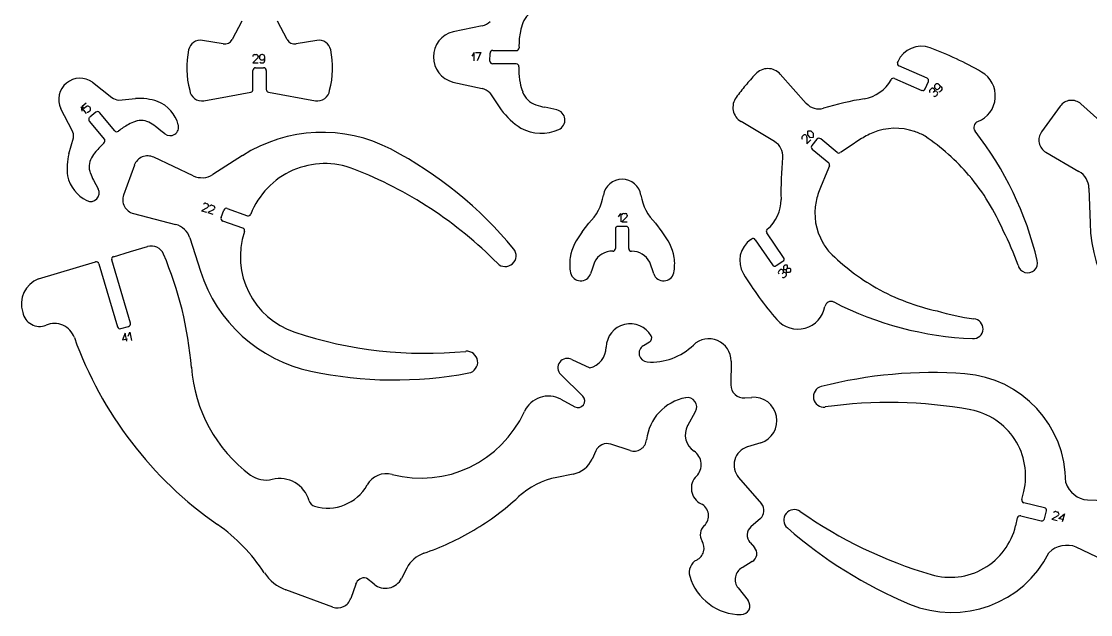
# Model space of a CAD drawing. Extents: x 10726 to 11229, y 401 to 798.
# Drawn here: x 10727.9 to 10968.2, y 400.8 to 534.3 of the extents above; entities that cross this region are included whole.
import ezdxf

# ---------------------------------------------------------------- set-up
doc = ezdxf.new("R2010")
doc.units = 0
doc.header["$MEASUREMENT"] = 0
doc.layers.add('CYAN', color=4, linetype='CONTINUOUS')

msp = doc.modelspace()

# ---------------------------------------------------------------- linework, layer by layer
at = {"layer": 'CYAN'}
for p, q in [((10777.46, 534.3), (10775.26, 530.17)), ((10787.67, 530.17), (10785.46, 534.3)), ((10831.5, 533.3), (10824.93, 531.91)), ((10773.27, 529.2), (10768.59, 529.98)), ((10794.33, 529.98), (10789.65, 529.2)), ((10780.32, 526.81), (10780.73, 526.81)), ((10781.13, 526.41), (10781.13, 526.27)), ((10781.4, 526.27), (10781.4, 526.14)), ((10782.06, 526.81), (10781.93, 526.81)), ((10782.6, 525.47), (10782.6, 526.27)), ((10829.67, 527.26), (10829.14, 526.46)), ((10829.67, 525.38), (10829.67, 527.26)), ((10829.94, 527.26), (10831.15, 527.26)), ((10831.15, 527.26), (10830.34, 525.38)), ((10833.22, 525.33), (10833.23, 527.13)), ((10833.83, 527.73), (10839.15, 527.71)), ((10780.99, 525.97), (10779.92, 524.93)), ((10779.92, 524.93), (10781.13, 524.93)), ((10780.56, 523.84), (10782.36, 523.84)), ((10781.88, 524.93), (10782.06, 524.93)), ((10781.93, 525.6), (10782.06, 525.6)), ((10839.14, 524.71), (10833.82, 524.73)), ((10924.83, 525.03), (10924.89, 525.21)), ((10931.46, 521.52), (10925.13, 524.24)), ((10779.96, 518.97), (10779.96, 523.24)), ((10782.96, 523.24), (10782.96, 518.97)), ((10898.46, 522.39), (10904.31, 515.83)), ((10743.93, 520.57), (10748.28, 517.16)), ((10824.88, 520.62), (10831.44, 519.18)), ((10924.11, 521.42), (10930.26, 518.76)), ((10931.04, 519.07), (10931.76, 520.73)), ((10932.12, 518.85), (10932.42, 519.14)), ((10932.99, 519.14), (10933.08, 519.04)), ((10933.35, 520.08), (10933.26, 519.99)), ((10933.26, 519.23), (10933.35, 519.14)), ((10934.7, 519.51), (10934.13, 520.08)), ((10934.13, 519.14), (10934.22, 519.23)), ((10749.81, 516.57), (10753.56, 516.94)), ((10768.93, 516.43), (10774.2, 517.4)), ((10774.2, 517.4), (10779.48, 518.38)), ((10783.45, 518.38), (10794, 516.43)), ((10833.18, 518.19), (10835.71, 514.41)), ((10932.9, 518.28), (10933.08, 518.47)), ((10933.74, 517.81), (10933.47, 517.53)), ((10933.65, 518.47), (10933.74, 518.38)), ((10934.55, 518.62), (10934.7, 518.76)), ((10739.34, 509.73), (10736.79, 514.63)), ((10742.55, 513.57), (10741.38, 515.02)), ((10741.38, 515.02), (10741.47, 514.05)), ((10741.56, 515.19), (10742.49, 515.96)), ((10742.01, 514.67), (10741.56, 515.19)), ((10742.52, 515.1), (10742.01, 514.67)), ((10743.36, 514.92), (10743.27, 515.03)), ((10848.25, 514.37), (10845.57, 514.95)), ((10961.35, 515.2), (10957.18, 509.43)), ((10972.42, 509.98), (10966.03, 515.71)), ((10743.09, 514), (10743.3, 514.17)), ((10743.18, 511.84), (10746.57, 507.74)), ((10744.65, 513.84), (10743.27, 512.69)), ((10748.91, 509.66), (10745.49, 513.75)), ((10759.26, 509.68), (10758.36, 510.38)), ((10760.13, 508.98), (10759.26, 509.68)), ((10897.2, 507.22), (10889.64, 511.73)), ((10904.64, 509.59), (10904.55, 509.5)), ((10904.55, 509.5), (10904.55, 508.74)), ((10905.39, 509.59), (10904.64, 509.59)), ((10905.96, 509.02), (10905.39, 509.59)), ((10738.59, 504.51), (10739.64, 508.11)), ((10903.41, 508.36), (10903.68, 508.65)), ((10904.25, 508.65), (10904.34, 508.55)), ((10904.46, 508.23), (10904.43, 506.75)), ((10904.43, 506.75), (10905.3, 507.6)), ((10904.55, 508.74), (10905.09, 508.17)), ((10905.09, 508.17), (10905.96, 508.26)), ((10906.71, 507.77), (10905.57, 506.38)), ((10905.96, 508.26), (10905.96, 509.02)), ((10911.24, 504.79), (10907.55, 507.85)), ((10916.37, 507.67), (10914.18, 506.21)), ((10905.63, 505.54), (10909.35, 502.48)), ((10914.18, 506.21), (10911.96, 504.75)), ((10958.14, 504.83), (10965.58, 500.52)), ((10766.54, 499.56), (10757.66, 503.7)), ((10777.58, 504.07), (10770.95, 499.82)), ((10753.31, 501.92), (10750.88, 495.22)), ((10908.89, 500.32), (10907.49, 496.92)), ((10909.5, 501.78), (10908.89, 500.32)), ((10744.14, 498.56), (10745.19, 496.57)), ((10967.83, 496.75), (10968.07, 488.87)), ((10769.33, 493.36), (10769.69, 493.24)), ((10769.96, 492.74), (10769.93, 492.61)), ((10770.71, 492.92), (10771.1, 492.8)), ((10753.1, 491.07), (10762.58, 488.58)), ((10769.69, 492.36), (10768.37, 491.69)), ((10768.37, 491.69), (10769.51, 491.33)), ((10771.1, 491.92), (10769.78, 491.25)), ((10769.78, 491.25), (10770.92, 490.89)), ((10771.37, 492.3), (10771.34, 492.17)), ((10772.81, 490.14), (10773.41, 491.83)), ((10774.19, 492.19), (10778.72, 490.56)), ((10862.07, 490.28), (10862.61, 491.09)), ((10862.61, 491.09), (10862.61, 489.21)), ((10863.93, 490.25), (10862.88, 489.21)), ((10863.27, 491.09), (10863.66, 491.09)), ((10864.08, 490.69), (10864.08, 490.55)), ((10777.7, 487.73), (10773.17, 489.37)), ((10853.97, 486.92), (10855.41, 488.91)), ((10863.81, 488.17), (10862.01, 488.17)), ((10862.88, 489.21), (10864.08, 489.21)), ((10870.41, 488.91), (10871.88, 486.92)), ((10765.79, 485.57), (10768.19, 478.06)), ((10861.41, 487.57), (10861.41, 483.18)), ((10864.41, 483.18), (10864.41, 487.57)), ((10899.21, 481.17), (10895.43, 486.72)), ((10752.43, 482.48), (10756.27, 483.62)), ((10891.86, 485.22), (10892.04, 485.33)), ((10892.85, 485.17), (10896.72, 479.49)), ((10752.43, 466.42), (10748.23, 480.61)), ((10748.62, 481.35), (10752.43, 482.48)), ((10731.79, 476.37), (10744.6, 480.16)), ((10745.35, 479.75), (10749.55, 465.56)), ((10856.25, 478.79), (10855.8, 477.49)), ((10856.7, 480.09), (10856.25, 478.79)), ((10870.02, 477.49), (10869.12, 480.09)), ((10897.56, 479.33), (10899.06, 480.34)), ((10898.13, 478.08), (10898.4, 478.37)), ((10898.97, 478.37), (10899.09, 478.27)), ((10899.45, 479.41), (10899.18, 479.13)), ((10899.18, 479.13), (10899.18, 478.56)), ((10899.18, 478.56), (10899.27, 478.46)), ((10899.27, 478.46), (10899.84, 478.46)), ((10900.02, 479.41), (10899.45, 479.41)), ((10899.84, 478.46), (10900.11, 478.75)), ((10899.84, 477.89), (10899.84, 478.46)), ((10900.11, 479.31), (10900.02, 479.41)), ((10900.11, 478.75), (10900.11, 479.31)), ((10900.11, 478.75), (10900.68, 478.75)), ((10900.68, 478.75), (10900.77, 478.65)), ((10900.77, 478.65), (10900.77, 478.08)), ((10898.88, 477.51), (10899.09, 477.7)), ((10899.75, 477.04), (10899.45, 476.76)), ((10899.63, 477.7), (10899.75, 477.61)), ((10899.93, 477.8), (10899.84, 477.89)), ((10900.5, 477.8), (10899.93, 477.8)), ((10900.77, 478.08), (10900.5, 477.8)), ((10750.3, 465.16), (10752.01, 465.67)), ((10751.26, 464.14), (10750.63, 462.64)), ((10751.65, 462.31), (10751.26, 464.14)), ((10751.95, 463.46), (10752.31, 464.36)), ((10752.31, 464.36), (10752.7, 462.52)), ((10750.63, 462.64), (10751.8, 462.88)), ((10869.1, 462.15), (10867.69, 461.31)), ((10851.64, 458.22), (10855.63, 456.34)), ((10887.4, 457.86), (10887.37, 452.49)), ((10854.07, 450.01), (10849.12, 454.85)), ((10890.49, 449.59), (10892.05, 449.71)), ((10849.18, 449.27), (10852.27, 447.59)), ((10877.65, 443.34), (10879.42, 446.54)), ((10857.01, 437.68), (10856.17, 435.84)), ((10864.72, 437.75), (10860.37, 439.17)), ((10894.06, 439.49), (10891.06, 438.55)), ((10851.94, 432.45), (10848.22, 431.7)), ((10889.11, 431.69), (10894.24, 425.73)), ((10952.77, 426.71), (10953.19, 428.51)), ((10957.84, 424.88), (10953.19, 425.99)), ((10967.5, 426.63), (10974.34, 426.43)), ((10952.5, 423.07), (10957.12, 421.96)), ((10957.84, 422.41), (10958.26, 424.16)), ((10960.81, 423.04), (10959.49, 422.31)), ((10960.36, 424.02), (10960.75, 423.91)), ((10961.05, 423.42), (10961.02, 423.29)), ((10961.05, 422.45), (10962.31, 423.5)), ((10962.31, 423.5), (10961.83, 421.69)), ((10894, 422.45), (10891.87, 420.6)), ((10951.36, 420.83), (10951.78, 422.62)), ((10959.49, 422.31), (10960.66, 422)), ((10962.22, 422.14), (10961.05, 422.45)), ((10891.66, 417.07), (10892.65, 415.96)), ((10971.13, 413.12), (10964.98, 416.02)), ((10814.53, 411.3), (10813.36, 408.99)), ((10892.17, 412.76), (10889.86, 411.4)), ((10807.18, 407.67), (10805.44, 409.07)), ((10797.88, 402.53), (10787.38, 406.4)), ((10803.04, 407.69), (10801.96, 404.49)), ((10888.99, 406.84), (10891.21, 404))]:
    msp.add_line(p, q, dxfattribs=at)
for centre, radius, start, end in [((10845.15, 532.31), 4.82, 108.4181, 159.7758), ((10830.74, 536.71), 3.49, 282.4745, 315.8022), ((10847.77, 530.82), 7.8, 156.1835, 171.3766), ((10826.31, 526.27), 5.81, 103.75, 179.86), ((10854.74, 528.92), 15, 168.1939, 174.1796), ((10768.15, 527.32), 2.7, 80.5059, 168.2987), ((10773.59, 531.07), 1.9, 260.4382, 331.8575), ((10789.34, 531.07), 1.9, 208.1425, 279.5618), ((10794.78, 527.32), 2.7, 11.7012, 99.4944), ((10854.74, 528.96), 15, 174.3346, 182.4109), ((10930.15, 522.93), 5.74, 69.6569, 156.6145), ((10784.55, 523.81), 19.47, 167.9704, 195.0127), ((10780.32, 526.4), 0.4, 89.7848, 179.7874), ((10780.73, 526.4), 0.4, 0.2126, 90.2177), ((10780.73, 526.27), 0.401, 310.4155, 359.6754), ((10781.93, 526.27), 0.535, 89.8381, 179.84), ((10782.07, 526.27), 0.535, 0.16, 90.1619), ((10778.38, 523.81), 19.47, 344.9873, 12.0296), ((10826.31, 526.25), 5.81, 179.7012, 255.796), ((10833.83, 527.13), 0.6, 89.7148, 180.0004), ((10839.16, 528.31), 0.599, 269.5488, 2.4141), ((10906.1, 458.01), 74.97, 59.8993, 69.6682), ((10780.56, 523.24), 0.6, 90, 180), ((10781.93, 526.14), 0.536, 180.1609, 270.1609), ((10781.84, 525.48), 0.553, 228.8961, 273.9785), ((10782.07, 526.14), 0.536, 269.8391, 359.8391), ((10782.06, 525.47), 0.537, 269.9991, 359.9991), ((10782.36, 523.24), 0.6, 360, 90), ((10833.82, 525.33), 0.599, 179.8552, 269.8552), ((10839.14, 524.11), 0.602, 357.3136, 89.6055), ((10854.72, 523.34), 15, 177.1742, 180.1735), ((10925.37, 524.79), 0.597, 155.8761, 245.7614), ((10741.1, 516.73), 4.77, 53.6789, 129.7696), ((10854.72, 523.34), 15, 180.1734, 191.2503), ((10948.5, 472.09), 75.01, 137.8606, 140.4537), ((10895.66, 519.9), 3.75, 41.7596, 137.8091), ((10923.87, 520.88), 0.588, 66.7551, 151.6198), ((10931.21, 520.97), 0.595, 335.63, 66.0075), ((10940.59, 517.5), 6.21, 291.4146, 59.972), ((10741.1, 516.71), 4.79, 129.6142, 205.7199), ((10830.66, 515.78), 3.49, 43.7354, 77.0722), ((10847.73, 521.53), 7.8, 188.2042, 203.3889), ((10948.47, 472.11), 74.98, 140.4554, 143.0478), ((10915.94, 525.2), 8.45, 279.4459, 331.3756), ((10930.49, 519.31), 0.593, 246.7456, 336.8582), ((10932.7, 518.85), 0.404, 45.1508, 134.8492), ((10932.79, 518.76), 0.402, 315.1498, 44.8502), ((10933.63, 519.61), 0.536, 134.8869, 225.1131), ((10933.74, 519.69), 0.554, 45.2259, 134.7741), ((10933.74, 519.53), 0.552, 224.9994, 315.0006), ((10933.84, 519.61), 0.536, 314.8869, 45.1131), ((10934.31, 519.14), 0.537, 315.2257, 44.7743), ((10750.02, 519.42), 2.86, 232.3079, 265.6474), ((10754.15, 502.1), 14.85, 72.8179, 92.2871), ((10768.42, 519.08), 2.7, 186.8067, 280.7931), ((10779.36, 518.97), 0.601, 280.7142, 0.0767), ((10783.56, 518.97), 0.599, 179.7496, 259.1145), ((10794.5, 519.08), 2.7, 259.2071, 353.1931), ((10845.1, 520.06), 4.82, 199.7809, 251.1504), ((10891.55, 514.94), 3.74, 143.1701, 239.2315), ((10929.68, 442.96), 74.93, 99.4927, 106.6804), ((10932.4, 518.57), 0.402, 135.1516, 224.8484), ((10933.18, 517.81), 0.404, 225.1508, 314.8492), ((10933.36, 518.19), 0.404, 45.1508, 134.8492), ((10933.45, 518.09), 0.402, 315.1516, 44.8484), ((10934.14, 518.96), 0.53, 275.1373, 320.2609), ((10742.85, 514.69), 0.533, 39.5169, 129.5169), ((10742.95, 514.58), 0.535, 310.3596, 40.5652), ((10755.51, 508.93), 7.95, 15.1458, 67.6261), ((10850.06, 525.28), 18, 217.1429, 236.6115), ((10848.88, 531.12), 16.5, 251.1224, 258.4251), ((10847.73, 512.09), 2.34, 294.2969, 77.2631), ((10907.1, 518.33), 3.74, 221.7696, 286.7156), ((10963.92, 513.34), 3.17, 48.2701, 144.0957), ((10742.69, 514.43), 0.582, 267.4424, 312.592), ((10743.64, 512.22), 0.602, 128.9278, 218.9289), ((10745.03, 513.38), 0.597, 39.4921, 129.4921), ((10754.86, 508.01), 3.97, 58.3626, 109.7189), ((10736.78, 508.42), 2.88, 353.8061, 27.1395), ((10749.36, 510.03), 0.582, 219.3877, 312.0332), ((10758.26, 499.12), 13.49, 117.7989, 129.1157), ((10755.3, 505.55), 6.44, 105.9862, 121.1799), ((10749.81, 499.84), 13.57, 50.9465, 58.2548), ((10761.32, 510.51), 1.94, 232.0706, 14.9197), ((10844.72, 518.76), 9.66, 241.8055, 294.2904), ((10924.32, 497.29), 12.94, 70.4035, 112.9637), ((10924.52, 497.06), 13.1, 60.1756, 71.5495), ((10943.31, 510.42), 1.37, 109.2844, 217.8492), ((10883.19, 463.32), 75, 13.2185, 38.0834), ((10959.74, 507.57), 3.17, 143.8793, 239.6872), ((10746.11, 507.36), 0.598, 307.7116, 40.3527), ((10795.52, 476.02), 33.29, 62.302, 122.6119), ((10895.28, 504.01), 3.74, 354.1608, 59.1222), ((10903.69, 508.08), 0.403, 135, 225), ((10903.96, 508.36), 0.404, 45.1508, 134.8492), ((10904.05, 508.26), 0.404, 356.2208, 45.491), ((10907.16, 507.39), 0.597, 50.3051, 140.3064), ((10925.69, 493.58), 16.9, 112.3266, 123.5116), ((10902.3, 466.36), 50.94, 40.7851, 55.6666), ((10749.43, 500.67), 6.43, 138.0407, 153.2342), ((10755.24, 496.67), 13.46, 130.6396, 141.9307), ((10769.16, 425.82), 90, 39.5662, 62.2972), ((10906.02, 505.99), 0.599, 139.1815, 228.9605), ((10911.62, 505.26), 0.607, 230.6751, 303.5992), ((10753.03, 501.13), 14.83, 166.8367, 186.3054), ((10747.11, 501.57), 3.97, 149.8236, 201.1642), ((10756.28, 500.84), 3.17, 64.3107, 160.1752), ((10796.12, 484.4), 17.88, 68.6822, 158.6823), ((10973.61, 496.07), 75, 174.212, 181.3998), ((10908.95, 502.03), 0.595, 335.6156, 48.8118), ((10756.1, 504.99), 13.58, 200.912, 208.2218), ((10768.5, 503.64), 4.53, 244.2677, 302.5841), ((10768.82, 414.44), 92.99, 44.7098, 68.683), ((10963.32, 496.62), 4.51, 1.6226, 59.9425), ((10746.09, 501.14), 7.97, 191.8623, 244.3452), ((10862.92, 494.52), 4.26, 90.1236, 171.0317), ((10862.92, 494.5), 4.28, 9.1697, 90.0776), ((10905.68, 469.62), 46.26, 31.1775, 40.4584), ((10743.47, 495.69), 1.93, 244.3065, 27.1578), ((10753.86, 494.15), 3.17, 160.2152, 256.0499), ((10847.75, 496.95), 11.11, 313.6514, 350.8542), ((10878.1, 496.9), 11.09, 188.9308, 226.1337), ((10923.05, 490.44), 16.86, 157.4145, 168.5954), ((10769.2, 492.98), 0.405, 72.1012, 162.102), ((10769.57, 492.86), 0.403, 343.3839, 73.2581), ((10769.53, 492.75), 0.414, 291.3892, 340.7251), ((10770.6, 492.55), 0.387, 73.8109, 163.8109), ((10770.98, 492.42), 0.404, 343.1785, 73.1792), ((10890.19, 494.05), 8.45, 309.3562, 1.256), ((10919.19, 491.06), 12.95, 167.9014, 210.464), ((10902.52, 467.32), 50.15, 23.2926, 31.5598), ((10770.94, 492.31), 0.415, 291.4485, 340.6575), ((10773.98, 491.62), 0.607, 69.7751, 159.7742), ((10778.91, 491.12), 0.592, 250.4743, 338.9306), ((10863.28, 490.69), 0.396, 90.8665, 180.8665), ((10863.67, 490.68), 0.411, 1.2553, 91.2553), ((10863.68, 490.56), 0.408, 309.194, 358.1291), ((10761.48, 484.19), 4.52, 17.7077, 75.9949), ((10773.37, 489.93), 0.6, 160.1145, 250.1161), ((10862.01, 487.57), 0.6, 90, 180), ((10863.81, 487.57), 0.6, 360, 90), ((11001.36, 489.8), 33.3, 181.6071, 241.9138), ((10795.02, 481.33), 17.88, 161.5788, 251.5698), ((10777.49, 487.17), 0.598, 341.3221, 69.7807), ((10863.82, 478.72), 12.81, 140.2149, 168.9748), ((10862.04, 478.72), 12.81, 11.0283, 39.7823), ((10892.36, 484.85), 0.582, 33.7756, 124.014), ((10895.92, 487.05), 0.6, 129.0599, 213.9004), ((10895.16, 459.73), 60.05, 19.1487, 27.1623), ((10757.11, 480.75), 2.99, 22.8236, 106.4383), ((10836.65, 481.58), 2.45, 224.8256, 39.6181), ((10860.82, 483.17), 0.593, 269.2838, 0.43), ((10865.02, 483.19), 0.608, 180.9673, 272.1121), ((10895.08, 480.49), 5.73, 124.2217, 211.1747), ((10919.43, 490.82), 13.04, 209.0014, 220.372), ((10748.79, 480.79), 0.594, 107.3762, 197.2959), ((10683.56, 449.61), 82.86, 4.741, 22.9402), ((10860.73, 479.68), 9.6, 171.0456, 191.9195), ((10860.7, 478.14), 4.45, 88.5228, 153.9567), ((10865.14, 478.16), 4.42, 25.8473, 91.3004), ((10865.13, 479.68), 9.6, 348.0784, 8.9559), ((10898.72, 480.83), 0.598, 304.6854, 34.9219), ((10945.47, 518.56), 51.02, 225.1686, 240.0512), ((10744.77, 479.58), 0.602, 16.5897, 106.6723), ((10897.22, 479.83), 0.605, 214.363, 304.2013), ((10898.68, 478.08), 0.402, 44.8466, 135.1534), ((10898.8, 477.99), 0.403, 315, 45), ((10954.05, 479.95), 2.22, 193.5018, 13.5201), ((10733.91, 470.76), 5.99, 110.7652, 199.0517), ((10799.92, 488.18), 33.31, 197.69, 257.9997), ((10853.6, 478.25), 2.33, 193.8225, 340.8749), ((10872.24, 478.26), 2.35, 199.1076, 346.1598), ((10954.33, 516.41), 75.03, 211.2237, 220.9933), ((10898.41, 477.8), 0.403, 135, 225), ((10899.16, 477.04), 0.402, 224.8484, 315.1516), ((10899.36, 477.44), 0.381, 44.8475, 135.1525), ((10899.46, 477.33), 0.403, 315.0009, 44.9991), ((10942.76, 514.55), 46.2, 240.4831, 249.7607), ((10909.86, 469.93), 1.37, 62.7698, 171.3285), ((10944.76, 537.8), 74.94, 242.7874, 267.6516), ((10944.58, 518.09), 50.15, 249.2106, 257.482), ((10732, 469.49), 3.82, 190.2487, 292.4842), ((10902.4, 471.27), 6.21, 220.9444, 349.5416), ((10950.45, 526.91), 60.15, 253.8405, 261.856), ((10735.31, 461.53), 4.8, 19.67, 112.5958), ((10751.84, 466.26), 0.606, 285.6926, 15.4184), ((10864.75, 460.85), 5.41, 29.5087, 178.6757), ((10941.81, 465.14), 2.22, 266.9061, 86.9061), ((10750.12, 465.74), 0.603, 196.6313, 286.6308), ((10818.73, 552.65), 93.04, 251.6044, 275.5757), ((10821.75, 492.49), 87.02, 199.7087, 235.1436), ((10869.52, 471.15), 13.51, 265.9061, 314.201), ((10868.58, 463.02), 1.01, 300.8514, 29.4741), ((10882.41, 457.89), 4.99, 359.6096, 134.1846), ((10828, 457.61), 2.46, 280.6352, 95.5358), ((10854.48, 461.07), 4.87, 283.655, 358.8446), ((10868.69, 459.63), 1.96, 120.932, 266.0021), ((10850.61, 456.36), 2.12, 61.0389, 225.4171), ((10799.06, 458.74), 33, 183.9566, 233.4271), ((10811.72, 543.6), 89.98, 257.99, 280.7207), ((10932.57, 354.88), 100.39, 85.7968, 104.3566), ((10938.13, 430.58), 24.48, 359.7854, 85.7869), ((10890.26, 452.47), 2.89, 179.5874, 274.52), ((10908.25, 449.85), 2.35, 104.1391, 278.0061), ((10846.35, 444.07), 5.92, 61.4585, 155.6623), ((10853, 448.92), 1.52, 241.2247, 45.378), ((10879.15, 438.99), 10.8, 100.4001, 173.8894), ((10877.58, 447.55), 2.1, 331.1357, 100.4661), ((10892.47, 444.49), 5.24, 287.6035, 94.6474), ((10922.93, 348.14), 100.43, 79.4902, 98.2162), ((10817.72, 457.04), 25.51, 255.2422, 335.6181), ((10938.49, 432.02), 15.11, 346.5633, 79.4935), ((10881.48, 441.25), 4.37, 151.3296, 236.7566), ((10865.59, 440.44), 2.83, 251.9009, 353.9173), ((10859.51, 436.55), 2.75, 71.9785, 155.7942), ((10877.1, 434.58), 3.6, 314.523, 56.5498), ((10892.34, 434.48), 4.27, 107.5527, 220.6759), ((10850.75, 438.27), 5.94, 281.55, 335.8192), ((10809.96, 427.56), 4.98, 75.2251, 150.7348), ((10782.87, 436.98), 5.88, 233.7661, 283.8845), ((10785.93, 424.57), 6.89, 15.7449, 103.8352), ((10851.78, 414.05), 18.01, 101.4026, 132.6469), ((10882.34, 429.25), 3.87, 134.4945, 244.0638), ((10968.01, 432.3), 5.7, 198.5578, 264.8551), ((10796.72, 434.97), 10.19, 253.2975, 330.8059), ((10794.31, 426.95), 1.81, 196.1203, 253.6009), ((10798.9, 471.37), 59.98, 300.8027, 312.6988), ((10879.34, 423.07), 3, 312.3921, 64.2591), ((10892.46, 424.21), 2.34, 311.0255, 40.61), ((10953.34, 426.56), 0.59, 165.0131, 255.2908), ((10901.61, 422.12), 2.35, 54.7728, 228.6165), ((10960.73, 506.19), 100.43, 234.8865, 253.6114), ((10952.36, 422.49), 0.597, 76.5204, 166.7998), ((10957.69, 424.31), 0.59, 345.0131, 75.2908), ((10960.26, 423.64), 0.394, 75.6438, 165.753), ((10960.65, 423.52), 0.407, 346.3723, 76.3723), ((10960.63, 423.39), 0.399, 296.2513, 345.461), ((10749.27, 388.51), 39.72, 33.1975, 55.0774), ((10883.21, 418.83), 2.74, 132.3349, 211.9321), ((10893.51, 418.73), 2.49, 131.3009, 221.8919), ((10936.66, 424.34), 15.11, 253.6129, 346.5521), ((10957.26, 422.55), 0.598, 256.6268, 346.6934), ((10798.9, 471.38), 59.98, 288.9069, 300.8028), ((10966.28, 495.87), 100.44, 228.751, 247.3102), ((10878.33, 415.8), 3, 296.8048, 31.7308), ((10891.09, 414.56), 2.09, 300.8472, 42.0491), ((10962.87, 410.71), 5.72, 68.378, 134.9397), ((10820.51, 408.3), 6.7, 108.9609, 153.347), ((10936.98, 425.79), 24.48, 247.3135, 333.2075), ((10881.09, 410.37), 3.09, 117.098, 196.2873), ((10891.42, 408.74), 3.09, 120.4645, 217.9184), ((10790.8, 415.69), 9.91, 213.2756, 249.794), ((10805.01, 407.03), 2.08, 78.2696, 161.6366), ((10809.73, 410.82), 4.06, 230.966, 333.2541), ((10889.66, 412.84), 12.01, 196.1842, 270.0856), ((10798.96, 405.5), 3.15, 249.8042, 341.4911), ((10889.67, 402.79), 1.96, 270.1861, 38.2146)]:
    msp.add_arc(centre, radius, start, end, dxfattribs=at)

doc.saveas('drawing.dxf')
